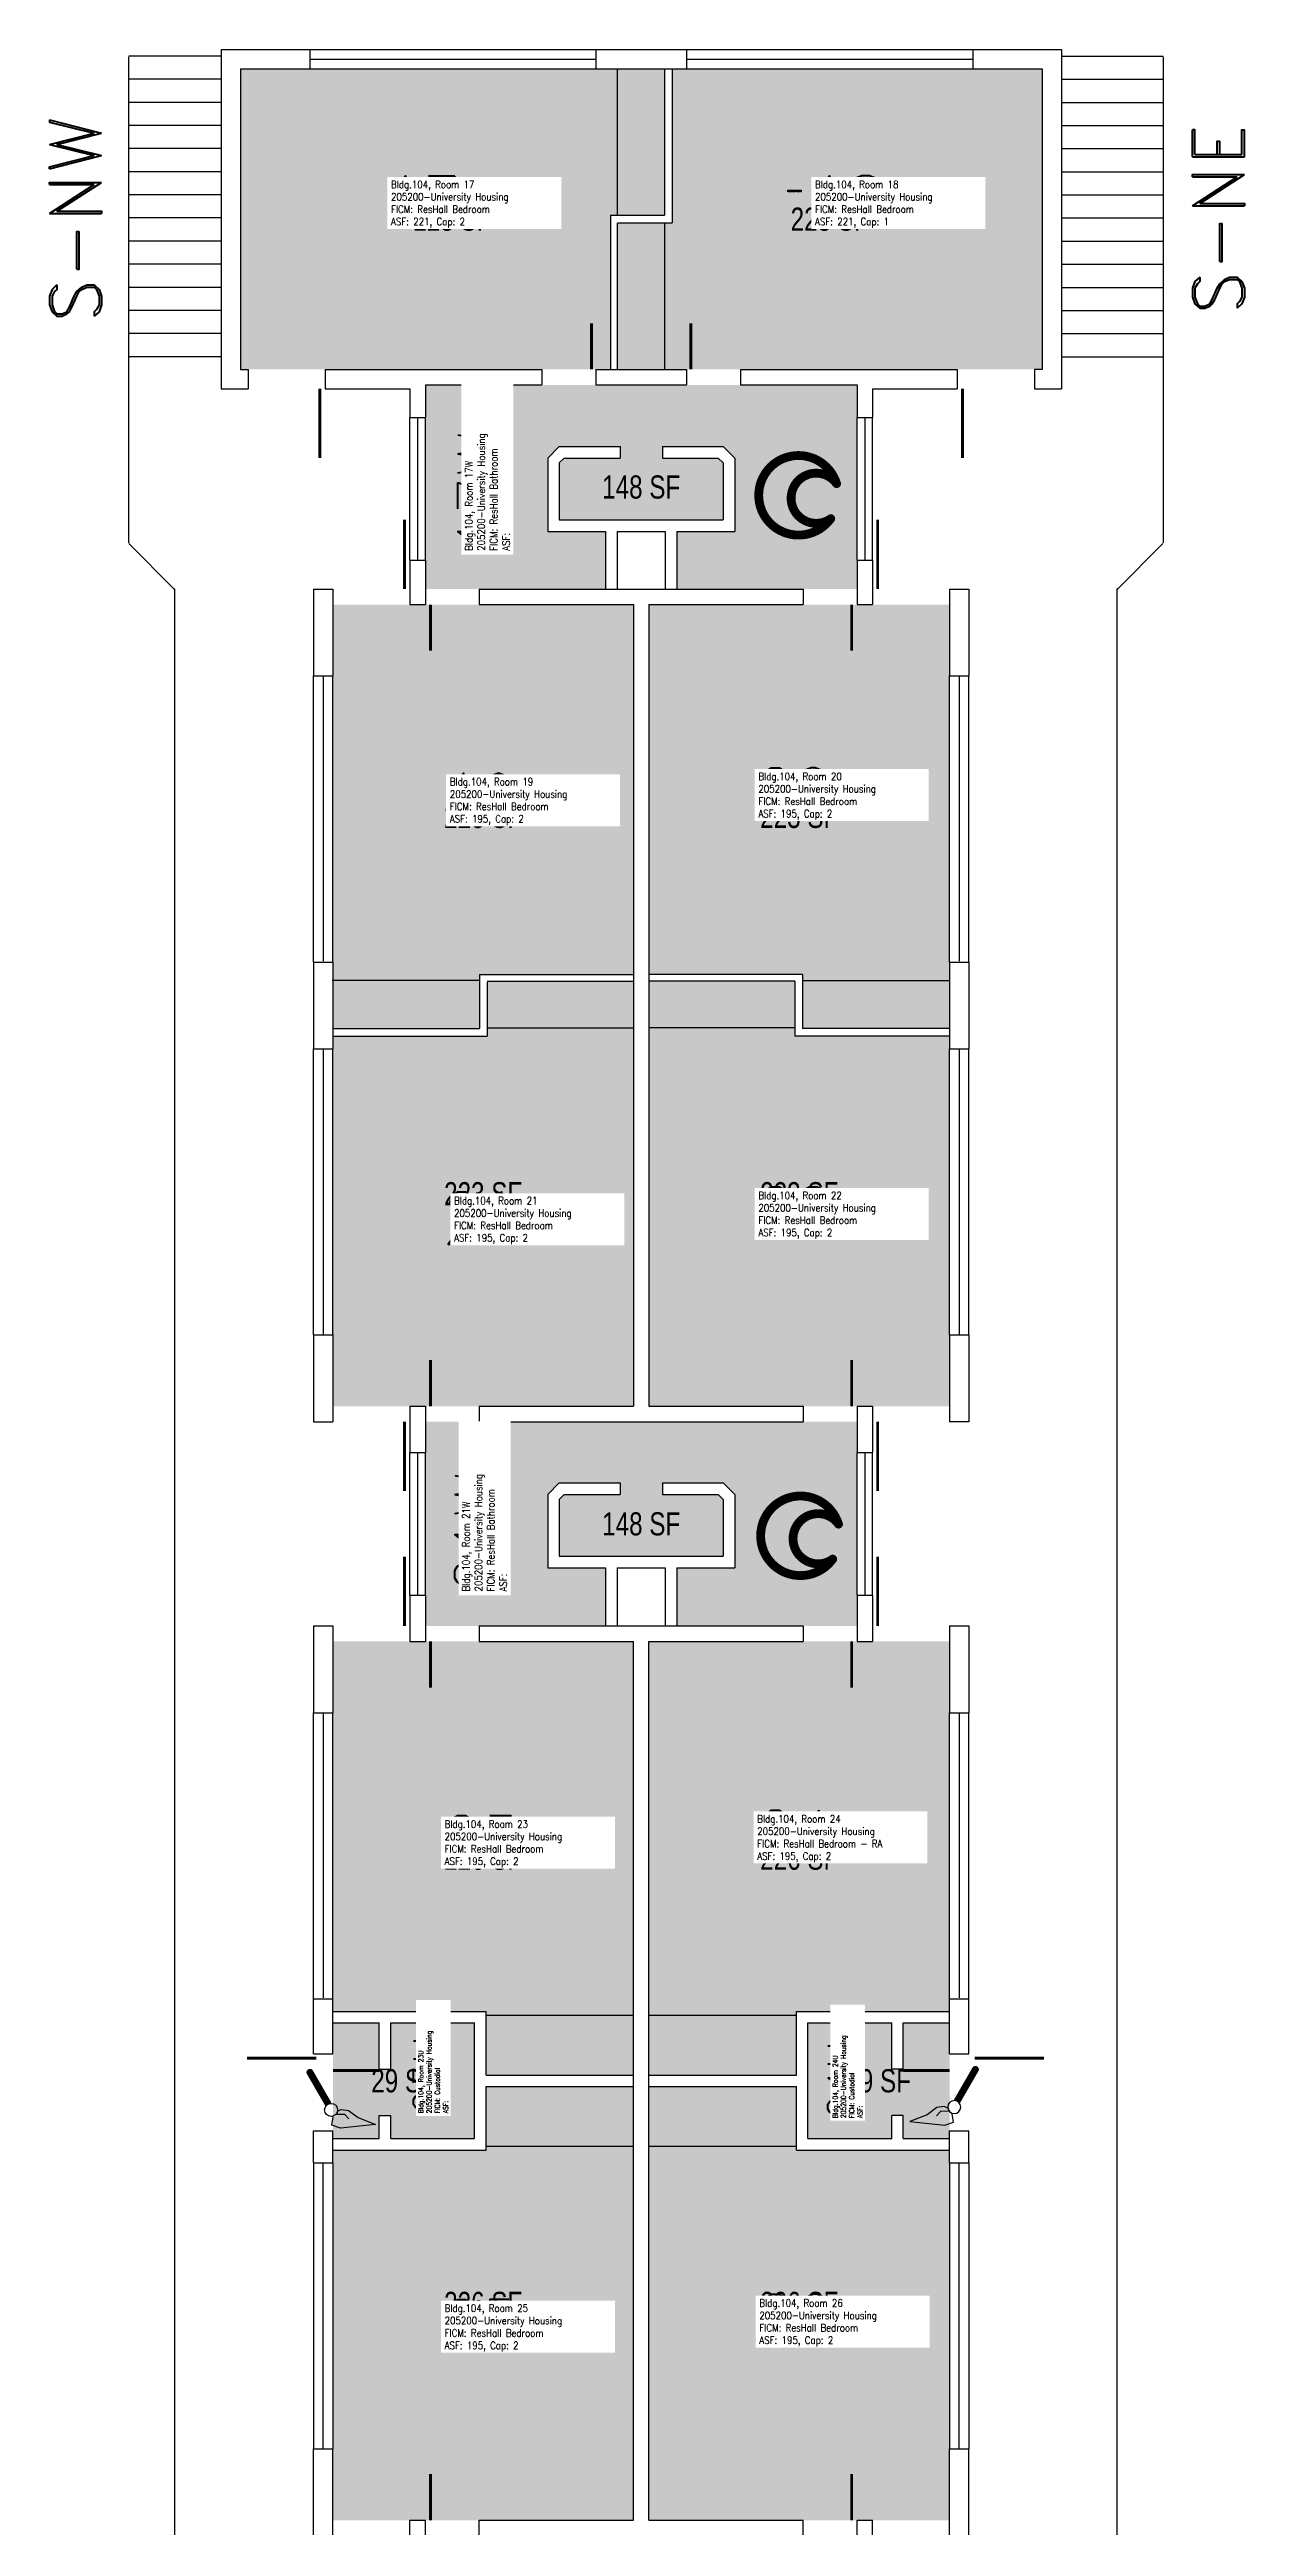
# Model space of a CAD drawing. Header units: inches. Extents: x -101 to 536, y 0 to 2108.
# Drawn here: x -89 to 531, y 823 to 2108 of the extents above; entities that cross this region are included whole.
import ezdxf
from ezdxf.enums import TextEntityAlignment as Align

# ---------------------------------------------------------------- set-up
doc = ezdxf.new("R2010")
doc.units = ezdxf.units.IN
doc.header["$LTSCALE"] = 100
doc.header["$MEASUREMENT"] = 0
doc.layers.get('0').update_dxf_attribs({"linetype": 'CONTINUOUS'})
for name, color, linetype in [('A-DOOR', 2, 'CONTINUOUS'), ('A-GLAZ', 1, 'CONTINUOUS'), ('A-GLAZ-SILL', 2, 'CONTINUOUS'), ('A-IDEN-ICON', 4, 'CONTINUOUS'), ('A-IDEN-RNUM', 7, 'CONTINUOUS'), ('A-IDEN-SNUM', 4, 'CONTINUOUS'), ('A-IDEN-TEXT', 4, 'CONTINUOUS'), ('A-IDEN-VNUM', 4, 'CONTINUOUS'), ('A-SITE', 3, 'CONTINUOUS'), ('A-WALL', 5, 'CONTINUOUS'), ('AREA-TEXT', 3, 'CONTINUOUS'), ('Rooms-Category-Color', 7, 'CONTINUOUS'), ('Rooms-College-Color', 7, 'CONTINUOUS'), ('Rooms-Department-Color', 7, 'CONTINUOUS'), ('Rooms-Division-Color', 7, 'CONTINUOUS'), ('Rooms-Information', 7, 'CONTINUOUS')]:
    doc.layers.add(name, color=color, linetype=linetype)
doc.styles.add('AREA', font='arial.ttf', dxfattribs={"width": 0.75, "height": 24})
doc.styles.add('ROOMSNUMBER', font='TXT.SHX', dxfattribs={"height": 1})
doc.styles.add('ROOMVNUMBER', font='simplex.shx', dxfattribs={"width": 0.85})
doc.styles.add('TEXT', font='ROMAND')

# ---------------------------------------------------------------- blocks, each defined once
blk = doc.blocks.new('CPBATH')
at = {"const_width": 0.0127}
for points in [[(0.0571, 0.0168, 0.861492), (-0.0551, 0, 1)], [(0.0571, 0.0168, 0.729002), (-0.0084, -0.0042, 1)], [(-0.0551, 0, 0.726902), (0.0487, -0.0337, 1)], [(-0.0084, -0.0042, 0.609468), (0.0487, -0.0337, 1)]]:
    blk.add_lwpolyline(points, format="xyb", dxfattribs=at)
at = {"const_width": 0.00637}
for points in [[(0.0544, 0.0152, 1), (0.0599, 0.0184, 1)], [(0.0459, -0.0353, 1), (0.0515, -0.0321, 1)]]:
    blk.add_lwpolyline(points, format="xyb", close=True, dxfattribs=at)
blk = doc.blocks.new('CPCUST')
for p, q in [((0.0171, -0.0639), (0.02, -0.0466)), ((0.0262, -0.0408), (0.0446, -0.0406)), ((0.0297, -0.0341), (0.0376, -0.0302)), ((0.0376, -0.0302), (0.0533, -0.0324)), ((0.0446, -0.0406), (0.0543, -0.0505)), ((0.0533, -0.0324), (0.0745, -0.0479)), ((0.0745, -0.0479), (0.1117, -0.0625)), ((0.0358, -0.0705), (0.0171, -0.0639)), ((0.1117, -0.0625), (0.0358, -0.0705))]:
    blk.add_line(p, q)
at = {"const_width": 0.015}
blk.add_lwpolyline([(-0.03, 0.05), (0.01, -0.0193)], dxfattribs=at)
at = {"const_width": 0.0075}
blk.add_lwpolyline([(-0.0332, 0.0481, 1), (-0.0268, 0.0519, 1)], format="xyb", close=True, dxfattribs=at)
blk.add_circle((0.0158, -0.0313), 0.0141)

msp = doc.modelspace()

# ---------------------------------------------------------------- hatches: boundary and pattern name
at = {"layer": 'Rooms-Category-Color', "true_color": 0x728ef3}
for points in [[(14, 1942), (10, 1942), (10, 2098), (46, 2098), (194.5, 2098), (230, 2098), (230, 2022), (202, 2022), (202, 1942), (166.5, 1942), (54, 1942)], [(422, 1942), (382, 1942), (269.5, 1942), (241.5, 1942), (205.5, 1942), (206, 2018), (234, 2018), (234, 2098), (390, 2098), (426, 2098), (426, 1942)], [(236.5, 1858), (236.5, 1828), (302, 1828), (330, 1828), (330, 1843), (330, 1917), (330, 1934), (269.5, 1934), (241.5, 1934), (194.5, 1934), (166.5, 1934), (106, 1934), (106, 1917), (106, 1843), (106, 1828), (134, 1828), (199.5, 1828), (199.5, 1858), (169.5, 1858), (169.5, 1896), (175.5, 1902), (207, 1902), (207, 1896), (178, 1896), (175.5, 1893.5), (175.5, 1864), (260.5, 1864), (260.5, 1893.5), (258, 1896), (229, 1896), (229, 1902), (260.5, 1902), (266.5, 1896), (266.5, 1858)], [(134.1, 1628.1), (134.1, 1600.1), (58, 1600.1), (58, 1634.5), (58, 1783), (58, 1820), (134, 1820), (214, 1820), (214, 1628.1)], [(378, 1600.1), (301.7, 1600.1), (301.7, 1628.1), (222, 1628.1), (222, 1820), (302, 1820), (378, 1820), (378, 1783), (378, 1634.5)], [(106, 1404), (134, 1404), (58, 1404), (58, 1441), (58, 1596.1), (138.1, 1596.1), (138.1, 1624.1), (214, 1624.6), (214, 1404), (134, 1404)], [(297.7, 1596.1), (297.7, 1624.6), (222, 1624.6), (222, 1404), (302, 1404), (378, 1404), (378, 1441), (378, 1596.1)], [(199.5, 1290), (199.5, 1320.2), (169.5, 1320.2), (169.5, 1358.2), (175.5, 1364.2), (207, 1364.2), (207, 1358.2), (178, 1358.2), (175.5, 1355.7), (175.5, 1326.2), (260.5, 1326.2), (260.5, 1355.7), (258, 1358.2), (229, 1358.2), (229, 1364.2), (260.5, 1364.2), (266.5, 1358.2), (266.5, 1320.2), (236.5, 1320.2), (236.5, 1290), (302, 1290), (330, 1290), (330, 1306), (330, 1380), (330, 1396), (302, 1396), (134, 1396), (106, 1396), (106, 1380), (106, 1306), (106, 1290), (134, 1290)], [(58, 1245), (58, 1090), (137.5, 1090), (137.5, 1057), (214, 1057), (214, 1282), (58, 1282)], [(378, 1090), (378, 1245), (378, 1282), (222, 1282), (222, 1057), (298.5, 1057), (298.5, 1090)], [(137.5, 1018), (137.5, 1051), (214, 1051), (214, 826), (134, 826), (58, 826), (58, 863), (58, 1018)], [(298.5, 1018), (298.5, 1051), (222, 1051), (222, 826), (302, 826), (378, 826), (378, 863), (378, 1018)]]:
    msp.add_hatch(color=171, dxfattribs=at).paths.add_polyline_path(points)
at = {"layer": 'Rooms-Category-Color', "true_color": 0xadadad}
for points in [[(82, 1060), (88, 1060), (88, 1084), (131.5, 1084), (131.5, 1024), (88, 1024), (88, 1036), (82, 1036), (82, 1024), (58, 1024), (58, 1068), (58, 1084), (82, 1084)], [(354, 1024), (354, 1036), (348, 1036), (348, 1024), (304.5, 1024), (304.5, 1084), (348, 1084), (348, 1060), (354, 1060), (354, 1084), (378, 1084), (378, 1068), (378, 1024)]]:
    msp.add_hatch(color=253, dxfattribs=at).paths.add_polyline_path(points)
at = {"layer": 'Rooms-College-Color', "true_color": 0xadadad}
for points in [[(14, 1942), (10, 1942), (10, 2098), (46, 2098), (194.5, 2098), (230, 2098), (230, 2022), (202, 2022), (202, 1942), (166.5, 1942), (54, 1942)], [(422, 1942), (382, 1942), (269.5, 1942), (241.5, 1942), (205.5, 1942), (206, 2018), (234, 2018), (234, 2098), (390, 2098), (426, 2098), (426, 1942)], [(236.5, 1858), (236.5, 1828), (302, 1828), (330, 1828), (330, 1843), (330, 1917), (330, 1934), (269.5, 1934), (241.5, 1934), (194.5, 1934), (166.5, 1934), (106, 1934), (106, 1917), (106, 1843), (106, 1828), (134, 1828), (199.5, 1828), (199.5, 1858), (169.5, 1858), (169.5, 1896), (175.5, 1902), (207, 1902), (207, 1896), (178, 1896), (175.5, 1893.5), (175.5, 1864), (260.5, 1864), (260.5, 1893.5), (258, 1896), (229, 1896), (229, 1902), (260.5, 1902), (266.5, 1896), (266.5, 1858)], [(134.1, 1628.1), (134.1, 1600.1), (58, 1600.1), (58, 1634.5), (58, 1783), (58, 1820), (134, 1820), (214, 1820), (214, 1628.1)], [(378, 1600.1), (301.7, 1600.1), (301.7, 1628.1), (222, 1628.1), (222, 1820), (302, 1820), (378, 1820), (378, 1783), (378, 1634.5)], [(106, 1404), (134, 1404), (58, 1404), (58, 1441), (58, 1596.1), (138.1, 1596.1), (138.1, 1624.1), (214, 1624.6), (214, 1404), (134, 1404)], [(297.7, 1596.1), (297.7, 1624.6), (222, 1624.6), (222, 1404), (302, 1404), (378, 1404), (378, 1441), (378, 1596.1)], [(199.5, 1290), (199.5, 1320.2), (169.5, 1320.2), (169.5, 1358.2), (175.5, 1364.2), (207, 1364.2), (207, 1358.2), (178, 1358.2), (175.5, 1355.7), (175.5, 1326.2), (260.5, 1326.2), (260.5, 1355.7), (258, 1358.2), (229, 1358.2), (229, 1364.2), (260.5, 1364.2), (266.5, 1358.2), (266.5, 1320.2), (236.5, 1320.2), (236.5, 1290), (302, 1290), (330, 1290), (330, 1306), (330, 1380), (330, 1396), (302, 1396), (134, 1396), (106, 1396), (106, 1380), (106, 1306), (106, 1290), (134, 1290)], [(58, 1245), (58, 1090), (137.5, 1090), (137.5, 1057), (214, 1057), (214, 1282), (58, 1282)], [(378, 1090), (378, 1245), (378, 1282), (222, 1282), (222, 1057), (298.5, 1057), (298.5, 1090)], [(82, 1060), (88, 1060), (88, 1084), (131.5, 1084), (131.5, 1024), (88, 1024), (88, 1036), (82, 1036), (82, 1024), (58, 1024), (58, 1068), (58, 1084), (82, 1084)], [(354, 1024), (354, 1036), (348, 1036), (348, 1024), (304.5, 1024), (304.5, 1084), (348, 1084), (348, 1060), (354, 1060), (354, 1084), (378, 1084), (378, 1068), (378, 1024)], [(137.5, 1018), (137.5, 1051), (214, 1051), (214, 826), (134, 826), (58, 826), (58, 863), (58, 1018)], [(298.5, 1018), (298.5, 1051), (222, 1051), (222, 826), (302, 826), (378, 826), (378, 863), (378, 1018)]]:
    msp.add_hatch(color=253, dxfattribs=at).paths.add_polyline_path(points)
at = {"layer": 'Rooms-Department-Color', "true_color": 0x604aed}
for points in [[(14, 1942), (10, 1942), (10, 2098), (46, 2098), (194.5, 2098), (230, 2098), (230, 2022), (202, 2022), (202, 1942), (166.5, 1942), (54, 1942)], [(422, 1942), (382, 1942), (269.5, 1942), (241.5, 1942), (205.5, 1942), (206, 2018), (234, 2018), (234, 2098), (390, 2098), (426, 2098), (426, 1942)], [(236.5, 1858), (236.5, 1828), (302, 1828), (330, 1828), (330, 1843), (330, 1917), (330, 1934), (269.5, 1934), (241.5, 1934), (194.5, 1934), (166.5, 1934), (106, 1934), (106, 1917), (106, 1843), (106, 1828), (134, 1828), (199.5, 1828), (199.5, 1858), (169.5, 1858), (169.5, 1896), (175.5, 1902), (207, 1902), (207, 1896), (178, 1896), (175.5, 1893.5), (175.5, 1864), (260.5, 1864), (260.5, 1893.5), (258, 1896), (229, 1896), (229, 1902), (260.5, 1902), (266.5, 1896), (266.5, 1858)], [(134.1, 1628.1), (134.1, 1600.1), (58, 1600.1), (58, 1634.5), (58, 1783), (58, 1820), (134, 1820), (214, 1820), (214, 1628.1)], [(378, 1600.1), (301.7, 1600.1), (301.7, 1628.1), (222, 1628.1), (222, 1820), (302, 1820), (378, 1820), (378, 1783), (378, 1634.5)], [(106, 1404), (134, 1404), (58, 1404), (58, 1441), (58, 1596.1), (138.1, 1596.1), (138.1, 1624.1), (214, 1624.6), (214, 1404), (134, 1404)], [(297.7, 1596.1), (297.7, 1624.6), (222, 1624.6), (222, 1404), (302, 1404), (378, 1404), (378, 1441), (378, 1596.1)], [(199.5, 1290), (199.5, 1320.2), (169.5, 1320.2), (169.5, 1358.2), (175.5, 1364.2), (207, 1364.2), (207, 1358.2), (178, 1358.2), (175.5, 1355.7), (175.5, 1326.2), (260.5, 1326.2), (260.5, 1355.7), (258, 1358.2), (229, 1358.2), (229, 1364.2), (260.5, 1364.2), (266.5, 1358.2), (266.5, 1320.2), (236.5, 1320.2), (236.5, 1290), (302, 1290), (330, 1290), (330, 1306), (330, 1380), (330, 1396), (302, 1396), (134, 1396), (106, 1396), (106, 1380), (106, 1306), (106, 1290), (134, 1290)], [(58, 1245), (58, 1090), (137.5, 1090), (137.5, 1057), (214, 1057), (214, 1282), (58, 1282)], [(378, 1090), (378, 1245), (378, 1282), (222, 1282), (222, 1057), (298.5, 1057), (298.5, 1090)], [(137.5, 1018), (137.5, 1051), (214, 1051), (214, 826), (134, 826), (58, 826), (58, 863), (58, 1018)], [(298.5, 1018), (298.5, 1051), (222, 1051), (222, 826), (302, 826), (378, 826), (378, 863), (378, 1018)]]:
    msp.add_hatch(color=173, dxfattribs=at).paths.add_polyline_path(points)
at = {"layer": 'Rooms-Department-Color', "true_color": 0xacacac}
for points in [[(82, 1060), (88, 1060), (88, 1084), (131.5, 1084), (131.5, 1024), (88, 1024), (88, 1036), (82, 1036), (82, 1024), (58, 1024), (58, 1068), (58, 1084), (82, 1084)], [(354, 1024), (354, 1036), (348, 1036), (348, 1024), (304.5, 1024), (304.5, 1084), (348, 1084), (348, 1060), (354, 1060), (354, 1084), (378, 1084), (378, 1068), (378, 1024)]]:
    msp.add_hatch(color=253, dxfattribs=at).paths.add_polyline_path(points)
at = {"layer": 'Rooms-Division-Color', "true_color": 0x604aed}
for points in [[(14, 1942), (10, 1942), (10, 2098), (46, 2098), (194.5, 2098), (230, 2098), (230, 2022), (202, 2022), (202, 1942), (166.5, 1942), (54, 1942)], [(422, 1942), (382, 1942), (269.5, 1942), (241.5, 1942), (205.5, 1942), (206, 2018), (234, 2018), (234, 2098), (390, 2098), (426, 2098), (426, 1942)], [(236.5, 1858), (236.5, 1828), (302, 1828), (330, 1828), (330, 1843), (330, 1917), (330, 1934), (269.5, 1934), (241.5, 1934), (194.5, 1934), (166.5, 1934), (106, 1934), (106, 1917), (106, 1843), (106, 1828), (134, 1828), (199.5, 1828), (199.5, 1858), (169.5, 1858), (169.5, 1896), (175.5, 1902), (207, 1902), (207, 1896), (178, 1896), (175.5, 1893.5), (175.5, 1864), (260.5, 1864), (260.5, 1893.5), (258, 1896), (229, 1896), (229, 1902), (260.5, 1902), (266.5, 1896), (266.5, 1858)], [(134.1, 1628.1), (134.1, 1600.1), (58, 1600.1), (58, 1634.5), (58, 1783), (58, 1820), (134, 1820), (214, 1820), (214, 1628.1)], [(378, 1600.1), (301.7, 1600.1), (301.7, 1628.1), (222, 1628.1), (222, 1820), (302, 1820), (378, 1820), (378, 1783), (378, 1634.5)], [(106, 1404), (134, 1404), (58, 1404), (58, 1441), (58, 1596.1), (138.1, 1596.1), (138.1, 1624.1), (214, 1624.6), (214, 1404), (134, 1404)], [(297.7, 1596.1), (297.7, 1624.6), (222, 1624.6), (222, 1404), (302, 1404), (378, 1404), (378, 1441), (378, 1596.1)], [(199.5, 1290), (199.5, 1320.2), (169.5, 1320.2), (169.5, 1358.2), (175.5, 1364.2), (207, 1364.2), (207, 1358.2), (178, 1358.2), (175.5, 1355.7), (175.5, 1326.2), (260.5, 1326.2), (260.5, 1355.7), (258, 1358.2), (229, 1358.2), (229, 1364.2), (260.5, 1364.2), (266.5, 1358.2), (266.5, 1320.2), (236.5, 1320.2), (236.5, 1290), (302, 1290), (330, 1290), (330, 1306), (330, 1380), (330, 1396), (302, 1396), (134, 1396), (106, 1396), (106, 1380), (106, 1306), (106, 1290), (134, 1290)], [(58, 1245), (58, 1090), (137.5, 1090), (137.5, 1057), (214, 1057), (214, 1282), (58, 1282)], [(378, 1090), (378, 1245), (378, 1282), (222, 1282), (222, 1057), (298.5, 1057), (298.5, 1090)], [(137.5, 1018), (137.5, 1051), (214, 1051), (214, 826), (134, 826), (58, 826), (58, 863), (58, 1018)], [(298.5, 1018), (298.5, 1051), (222, 1051), (222, 826), (302, 826), (378, 826), (378, 863), (378, 1018)]]:
    msp.add_hatch(color=173, dxfattribs=at).paths.add_polyline_path(points)
at = {"layer": 'Rooms-Division-Color', "true_color": 0xadadad}
for points in [[(82, 1060), (88, 1060), (88, 1084), (131.5, 1084), (131.5, 1024), (88, 1024), (88, 1036), (82, 1036), (82, 1024), (58, 1024), (58, 1068), (58, 1084), (82, 1084)], [(354, 1024), (354, 1036), (348, 1036), (348, 1024), (304.5, 1024), (304.5, 1084), (348, 1084), (348, 1060), (354, 1060), (354, 1084), (378, 1084), (378, 1068), (378, 1024)]]:
    msp.add_hatch(color=253, dxfattribs=at).paths.add_polyline_path(points)

# ---------------------------------------------------------------- linework, layer by layer
at = {"layer": 'A-DOOR'}
for p, q in [((205.5, 2098, -10), (205.5, 2022, -10)), ((230, 2018, -10), (230, 1942, -10)), ((134.2, 1624.9, -10), (57.7, 1624.9, -10)), ((301.6, 1624.9, -10), (378.1, 1624.9, -10)), ((138.2, 1600.4, -10), (214.1, 1600.4, -10)), ((297.6, 1600.4, -10), (221.7, 1600.4, -10)), ((137.5, 1088, -10), (214, 1088, -10)), ((222, 1088, -10), (298.5, 1088, -10)), ((137.5, 1020, -10), (214, 1020, -10)), ((222, 1020, -10), (298.5, 1020, -10))]:
    msp.add_line(p, q, dxfattribs=at)
at = {"layer": 'A-DOOR', "elevation": -10}
for points in [[(192.2, 1942, 1.5, 1.5, 0), (192.2, 1966, 0, 0, 0), (193, 1966, 0, 0, 0.414214), (169, 1942, 0, 0, 0.414214)], [(243.7, 1942, 1.5, 1.5, 0), (243.7, 1966, 0, 0, 0), (243, 1966, 0, 0, -0.414214), (267, 1942, 0, 0, -0.414214)], [(51.2, 1932, 1.5, 1.5, 0), (51.2, 1896, 0, 0, 0), (50.5, 1896, 0, 0, -0.414214), (16, 1933.5, 0, 0, -0.414214)], [(384.7, 1932, 1.5, 1.5, 0), (384.7, 1896, 0, 0, 0), (385.5, 1896, 0, 0, 0.414214), (420, 1933.5, 0, 0, 0.414214)], [(95.2, 1828, 1.5, 1.5, 0), (95.2, 1864, 0, 0, 0), (94.5, 1864, 0, 0, 0.414214), (60, 1826.5, 0, 0, 0.414214)], [(340.7, 1828, 1.5, 1.5, 0), (340.7, 1864, 0, 0, 0), (341.5, 1864, 0, 0, -0.414214), (376, 1826.5, 0, 0, -0.414214)], [(108.7, 1820, 1.5, 1.5, 0), (108.7, 1796, 0, 0, 0), (108, 1796, 0, 0, 0.414214), (132, 1820, 0, 0, 0.414214)], [(327.2, 1820, 1.5, 1.5, 0), (327.2, 1796, 0, 0, 0), (328, 1796, 0, 0, -0.414214), (304, 1820, 0, 0, -0.414214)], [(108.7, 1404, 1.5, 1.5, 0), (108.7, 1428, 0, 0, 0), (108, 1428, 0, 0, -0.414214), (132, 1404, 0, 0, -0.414214)], [(327.2, 1404, 1.5, 1.5, 0), (327.2, 1428, 0, 0, 0), (328, 1428, 0, 0, 0.414214), (304, 1404, 0, 0, 0.414214)], [(95.2, 1396, 1.5, 1.5, 0), (95.2, 1360, 0, 0, 0), (94.5, 1360, 0, 0, -0.414214), (60, 1397.5, 0, 0, -0.414214)], [(340.7, 1396, 1.5, 1.5, 0), (340.7, 1360, 0, 0, 0), (341.5, 1360, 0, 0, 0.414214), (376, 1397.5, 0, 0, 0.414214)], [(95.2, 1290, 1.5, 1.5, 0), (95.2, 1326, 0, 0, 0), (94.5, 1326, 0, 0, 0.414214), (60, 1288.5, 0, 0, 0.414214)], [(340.7, 1290, 1.5, 1.5, 0), (340.7, 1326, 0, 0, 0), (341.5, 1326, 0, 0, -0.414214), (376, 1288.5, 0, 0, -0.414214)], [(108.7, 1282, 1.5, 1.5, 0), (108.7, 1258, 0, 0, 0), (108, 1258, 0, 0, 0.414214), (132, 1282, 0, 0, 0.414214)], [(327.2, 1282, 1.5, 1.5, 0), (327.2, 1258, 0, 0, 0), (328, 1258, 0, 0, -0.414214), (304, 1282, 0, 0, -0.414214)], [(49.5, 1065.7, 1.5, 1.5, 0), (13.5, 1065.7, 0, 0, 0), (13.5, 1065, 0, 0, 0.414214), (51, 1030.5, 0, 0, 0.414214)], [(82, 1059.3, 1.5, 1.5, 0), (58, 1059.3, 0, 0, 0), (58, 1060, 0, 0, 0.414214), (82, 1036, 0, 0, 0.414214)], [(354, 1059.3, 1.5, 1.5, 0), (378, 1059.3, 0, 0, 0), (378, 1060, 0, 0, -0.414214), (354, 1036, 0, 0, -0.414214)], [(391, 1065.7, 1.5, 1.5, 0), (427, 1065.7, 0, 0, 0), (427, 1065, 0, 0, -0.414214), (389.5, 1030.5, 0, 0, -0.414214)], [(108.7, 826, 1.5, 1.5, 0), (108.7, 850, 0, 0, 0), (108, 850, 0, 0, -0.414214), (132, 826, 0, 0, -0.414214)], [(327.2, 826, 1.5, 1.5, 0), (327.2, 850, 0, 0, 0), (328, 850, 0, 0, 0.414214), (304, 826, 0, 0, 0.414214)]]:
    msp.add_lwpolyline(points, format="xyseb", dxfattribs=at)
at = {"layer": 'A-GLAZ'}
for p, q in [((46, 2103, -10), (194.5, 2103, -10)), ((241.5, 2103, -10), (390, 2103, -10)), ((102, 1917, -10), (102, 1843, -10)), ((334, 1917, -10), (334, 1843, -10)), ((53, 1783, -10), (53, 1635, -10)), ((383, 1783, -10), (383, 1635, -10)), ((53, 1589, -10), (53, 1441, -10)), ((383, 1589, -10), (383, 1441, -10)), ((102, 1380, -10), (102, 1306, -10)), ((334, 1380, -10), (334, 1306, -10)), ((53, 1245, -10), (53, 1097, -10)), ((383, 1245, -10), (383, 1097, -10)), ((53, 863, -10), (53, 1011, -10)), ((383, 863, -10), (383, 1011, -10))]:
    msp.add_line(p, q, dxfattribs=at)
at = {"layer": 'A-GLAZ-SILL'}
for p, q in [((46, 2108, -10), (194.5, 2108, -10)), ((241.5, 2108, -10), (390, 2108, -10)), ((46, 2098, -10), (194.5, 2098, -10)), ((241.5, 2098, -10), (390, 2098, -10)), ((98, 1843, -10), (98, 1917, -10)), ((106, 1843, -10), (106, 1917, -10)), ((330, 1843, -10), (330, 1917, -10)), ((338, 1843, -10), (338, 1917, -10)), ((48, 1634.5, -10), (48, 1783, -10)), ((58, 1634.5, -10), (58, 1783, -10)), ((378, 1634.5, -10), (378, 1783, -10)), ((388, 1634.5, -10), (388, 1783, -10)), ((48, 1441, -10), (48, 1589.5, -10)), ((58, 1441, -10), (58, 1589.5, -10)), ((378, 1441, -10), (378, 1589.5, -10)), ((388, 1441, -10), (388, 1589.5, -10)), ((98, 1306, -10), (98, 1380, -10)), ((106, 1306, -10), (106, 1380, -10)), ((330, 1306, -10), (330, 1380, -10)), ((338, 1306, -10), (338, 1380, -10)), ((48, 1096.5, -10), (48, 1245, -10)), ((58, 1096.5, -10), (58, 1245, -10)), ((378, 1096.5, -10), (378, 1245, -10)), ((388, 1096.5, -10), (388, 1245, -10)), ((48, 1011.5, -10), (48, 863, -10)), ((58, 1011.5, -10), (58, 863, -10)), ((378, 1011.5, -10), (378, 863, -10)), ((388, 1011.5, -10), (388, 863, -10))]:
    msp.add_line(p, q, dxfattribs=at)
at = {"layer": 'A-SITE'}
for p, q in [((-48, 2104.3, -10), (-48, 1852.1, -10)), ((0, 2104.6, -10), (-47.9, 2104.6, -10)), ((436, 2104.6, -10), (488.8, 2104.6, -10)), ((488.9, 2104.3, -10), (488.9, 1852.1, -10)), ((0, 2092.6, -10), (-47.9, 2092.6, -10)), ((436, 2092.6, -10), (488.8, 2092.6, -10)), ((0, 2080.6, -10), (-47.9, 2080.6, -10)), ((436, 2080.6, -10), (488.8, 2080.6, -10)), ((0, 2068.6, -10), (-47.9, 2068.6, -10)), ((0, 2056.6, -10), (-47.9, 2056.6, -10)), ((436, 2068.6, -10), (488.8, 2068.6, -10)), ((436, 2056.6, -10), (488.8, 2056.6, -10)), ((0, 2044.6, -10), (-47.9, 2044.6, -10)), ((436, 2044.6, -10), (488.8, 2044.6, -10)), ((0, 2032.6, -10), (-47.9, 2032.6, -10)), ((436, 2032.6, -10), (488.8, 2032.6, -10)), ((0, 2020.6, -10), (-47.9, 2020.6, -10)), ((436, 2020.6, -10), (488.8, 2020.6, -10)), ((0, 2008.6, -10), (-47.9, 2008.6, -10)), ((436, 2008.6, -10), (488.8, 2008.6, -10)), ((0, 1996.6, -10), (-47.9, 1996.6, -10)), ((436, 1996.6, -10), (488.8, 1996.6, -10)), ((0, 1984.6, -10), (-47.9, 1984.6, -10)), ((436, 1984.6, -10), (488.8, 1984.6, -10)), ((0, 1972.6, -10), (-47.9, 1972.6, -10)), ((436, 1972.6, -10), (488.8, 1972.6, -10)), ((0, 1960.6, -10), (-47.9, 1960.6, -10)), ((436, 1960.6, -10), (488.8, 1960.6, -10)), ((0, 1948.6, -10), (-47.9, 1948.6, -10)), ((436, 1948.6, -10), (488.8, 1948.6, -10)), ((-47.8, 1851.7, -10), (-24.1, 1827.9, -10)), ((488.7, 1851.7, -10), (465, 1827.9, -10)), ((-24.4, 1828.1, -10), (-24, 1828.1, -10)), ((-24, 279.5, -10), (-24, 1828.1, -10)), ((-24, 279.5, -10), (-24, 1828.1, -10)), ((464.9, 279.5, -10), (464.9, 1828.1, -10)), ((465.2, 1828.1, -10), (464.9, 1828.1, -10)), ((464.9, 279.5, -10), (464.9, 1828.1, -10))]:
    msp.add_line(p, q, dxfattribs=at)
at = {"layer": 'A-WALL'}
for p, q in [((0, 2108, -10), (46, 2108, -10)), ((0, 2108, -10), (0, 1932, -10)), ((46, 2108, -10), (46, 2098, -10)), ((194.5, 2108, -10), (194.5, 2098, -10)), ((194.5, 2108, -10), (241.5, 2108, -10)), ((241.5, 2108, -10), (241.5, 2098, -10)), ((390, 2108, -10), (390, 2098, -10)), ((390, 2108, -10), (436, 2108, -10)), ((436, 2108, -10), (436, 1932, -10)), ((10, 2098, -10), (10, 1942, -10)), ((10, 2098, -10), (46, 2098, -10)), ((194.5, 2098, -10), (241.5, 2098, -10)), ((230, 2098, -10), (230, 2022, -10)), ((234, 2098, -10), (234, 2018, -10)), ((390, 2098, -10), (426, 2098, -10)), ((426, 2098, -10), (426, 1942, -10)), ((202, 2022, -10), (202, 1942, -10)), ((202, 2022, -10), (230, 2022, -10)), ((205.5, 2018, -10), (205.5, 1942, -10)), ((206, 2018, -10), (234, 2018, -10)), ((10, 1942, -10), (14, 1942, -10)), ((14, 1942, -10), (14, 1932, -10)), ((54, 1942, -10), (166.5, 1942, -10)), ((54, 1942, -10), (54, 1932, -10)), ((166.5, 1942, -10), (166.5, 1934, -10)), ((194.5, 1942, -10), (194.5, 1934, -10)), ((194.5, 1942, -10), (241.5, 1942, -10)), ((241.5, 1942, -10), (241.5, 1934, -10)), ((269.5, 1942, -10), (269.5, 1934, -10)), ((269.5, 1942, -10), (382, 1942, -10)), ((382, 1942, -10), (382, 1932, -10)), ((422, 1942, -10), (422, 1932, -10)), ((426, 1942, -10), (422, 1942, -10)), ((0, 1932, -10), (14, 1932, -10)), ((54, 1932, -10), (98, 1932, -10)), ((98, 1932, -10), (98, 1917, -10)), ((106, 1934, -10), (106, 1917, -10)), ((106, 1934, -10), (166.5, 1934, -10)), ((194.5, 1934, -10), (241.5, 1934, -10)), ((269.5, 1934, -10), (330, 1934, -10)), ((330, 1934, -10), (330, 1917, -10)), ((338, 1932, -10), (338, 1917, -10)), ((338, 1932, -10), (382, 1932, -10)), ((422, 1932, -10), (436, 1932, -10)), ((98, 1917, -10), (106, 1917, -10)), ((330, 1917, -10), (338, 1917, -10)), ((175.5, 1902, -10), (169.5, 1896, -10)), ((169.5, 1896, -10), (169.5, 1858, -10)), ((175.5, 1902, -10), (207, 1902, -10)), ((175.5, 1893.5, -10), (178, 1896, -10)), ((175.5, 1893.5, -10), (175.5, 1864, -10)), ((178, 1896, -10), (207, 1896, -10)), ((207, 1902, -10), (207, 1896, -10)), ((229, 1902, -10), (229, 1896, -10)), ((229, 1902, -10), (260.5, 1902, -10)), ((229, 1896, -10), (258, 1896, -10)), ((258, 1896, -10), (260.5, 1893.5, -10)), ((266.5, 1896, -10), (260.5, 1902, -10)), ((260.5, 1893.5, -10), (260.5, 1864, -10)), ((266.5, 1896, -10), (266.5, 1858, -10)), ((175.5, 1864, -10), (260.5, 1864, -10)), ((169.5, 1858, -10), (199.5, 1858, -10)), ((199.5, 1858, -10), (199.5, 1828, -10)), ((205.5, 1858, -10), (205.5, 1828, -10)), ((205.5, 1858, -10), (230.5, 1858, -10)), ((230.5, 1858, -10), (230.5, 1828, -10)), ((236.5, 1858, -10), (236.5, 1828, -10)), ((236.5, 1858, -10), (266.5, 1858, -10)), ((98, 1843, -10), (106, 1843, -10)), ((98, 1843, -10), (98, 1820, -10)), ((106, 1843, -10), (106, 1820, -10)), ((330, 1843, -10), (330, 1820, -10)), ((330, 1843, -10), (338, 1843, -10)), ((338, 1843, -10), (338, 1820, -10)), ((48, 1828, -10), (58, 1828, -10)), ((48, 1828, -10), (58, 1828, -10)), ((48, 1828, -10), (48, 1783, -10)), ((58, 1828, -10), (58, 1783, -10)), ((134, 1828, -10), (302, 1828, -10)), ((134, 1828, -10), (134, 1820, -10)), ((302, 1828, -10), (302, 1820, -10)), ((378, 1828, -10), (378, 1783, -10)), ((378, 1828, -10), (388, 1828, -10)), ((388, 1828, -10), (388, 1783, -10)), ((98, 1820, -10), (106, 1820, -10)), ((134, 1820, -10), (214, 1820, -10)), ((214, 1820, -10), (214, 1404, -10)), ((222, 1820, -10), (222, 1404, -10)), ((222, 1820, -10), (302, 1820, -10)), ((330, 1820, -10), (338, 1820, -10)), ((48, 1783, -10), (58, 1783, -10)), ((378, 1783, -10), (388, 1783, -10)), ((48, 1634.5, -10), (58, 1634.5, -10)), ((48, 1634.5, -10), (48, 1589.5, -10)), ((58, 1634.5, -10), (58, 1589.5, -10)), ((378, 1634.5, -10), (388, 1634.5, -10)), ((378, 1634.5, -10), (378, 1589.5, -10)), ((388, 1634.5, -10), (388, 1589.5, -10)), ((134.1, 1628.1, -10), (134.1, 1600.1, -10)), ((134.1, 1628.1, -10), (213.7, 1628.1, -10)), ((138.1, 1624.6, -10), (213.7, 1624.6, -10)), ((138.1, 1624.1, -10), (138.1, 1596.1, -10)), ((301.7, 1628.1, -10), (222, 1628.1, -10)), ((297.7, 1624.6, -10), (222, 1624.6, -10)), ((297.7, 1624.6, -10), (297.7, 1596.1, -10)), ((301.7, 1628.1, -10), (301.7, 1600.1, -10)), ((58.1, 1600.1, -10), (134.1, 1600.1, -10)), ((58.1, 1596.1, -10), (138.1, 1596.1, -10)), ((377.7, 1596.1, -10), (297.7, 1596.1, -10)), ((377.7, 1600.1, -10), (301.7, 1600.1, -10)), ((48, 1589.5, -10), (58, 1589.5, -10)), ((378, 1589.5, -10), (388, 1589.5, -10)), ((48, 1441, -10), (58, 1441, -10)), ((48, 1441, -10), (48, 1396, -10)), ((58, 1441, -10), (58, 1396, -10)), ((378, 1441, -10), (388, 1441, -10)), ((378, 1441, -10), (378, 1396, -10)), ((388, 1441, -10), (388, 1396, -10)), ((98, 1404, -10), (106, 1404, -10)), ((98, 1404, -10), (98, 1380, -10)), ((106, 1404, -10), (106, 1380, -10)), ((134, 1404, -10), (134, 1396, -10)), ((134, 1404, -10), (214, 1404, -10)), ((222, 1404, -10), (302, 1404, -10)), ((302, 1404, -10), (302, 1396, -10)), ((330, 1404, -10), (330, 1380, -10)), ((330, 1404, -10), (338, 1404, -10)), ((338, 1404, -10), (338, 1380, -10)), ((48, 1396, -10), (58, 1396, -10)), ((134, 1396, -10), (302, 1396, -10)), ((388, 1396, -10), (378, 1396, -10)), ((98, 1380, -10), (106, 1380, -10)), ((330, 1380, -10), (338, 1380, -10)), ((169.5, 1358.2, -10), (175.5, 1364.2, -10)), ((175.5, 1364.2, -10), (207, 1364.2, -10)), ((207, 1364.2, -10), (207, 1358.2, -10)), ((229, 1364.2, -10), (229, 1358.2, -10)), ((229, 1364.2, -10), (260.5, 1364.2, -10)), ((266.5, 1358.2, -10), (260.5, 1364.2, -10)), ((169.5, 1358.2, -10), (169.5, 1320.2, -10)), ((178, 1358.2, -10), (175.5, 1355.7, -10)), ((175.5, 1355.7, -10), (175.5, 1326.2, -10)), ((178, 1358.2, -10), (207, 1358.2, -10)), ((229, 1358.2, -10), (258, 1358.2, -10)), ((258, 1358.2, -10), (260.5, 1355.7, -10)), ((260.5, 1355.7, -10), (260.5, 1326.2, -10)), ((266.5, 1358.2, -10), (266.5, 1320.2, -10)), ((175.5, 1326.2, -10), (260.5, 1326.2, -10)), ((169.5, 1320.2, -10), (199.5, 1320.2, -10)), ((199.5, 1320.2, -10), (199.5, 1290.2, -10)), ((205.5, 1320.2, -10), (230.5, 1320.2, -10)), ((205.5, 1320.2, -10), (205.5, 1290.2, -10)), ((230.5, 1320.2, -10), (230.5, 1290.2, -10)), ((236.5, 1320.2, -10), (266.5, 1320.2, -10)), ((236.5, 1320.2, -10), (236.5, 1290.2, -10)), ((98, 1306, -10), (106, 1306, -10)), ((98, 1306, -10), (98, 1282, -10)), ((106, 1306, -10), (106, 1282, -10)), ((330, 1306, -10), (330, 1282, -10)), ((330, 1306, -10), (338, 1306, -10)), ((338, 1306, -10), (338, 1282, -10)), ((48, 1290, -10), (58, 1290, -10)), ((48, 1290, -10), (48, 1245, -10)), ((58, 1290, -10), (58, 1245, -10)), ((134, 1290, -10), (302, 1290, -10)), ((134, 1290, -10), (134, 1282, -10)), ((302, 1290, -10), (302, 1282, -10)), ((378, 1290, -10), (378, 1245, -10)), ((378, 1290, -10), (388, 1290, -10)), ((388, 1290, -10), (388, 1245, -10)), ((98, 1282, -10), (106, 1282, -10)), ((134, 1282, -10), (214, 1282, -10)), ((214, 826, -10), (214, 1282, -10)), ((222, 1282, -10), (302, 1282, -10)), ((222, 826, -10), (222, 1282, -10)), ((330, 1282, -10), (338, 1282, -10)), ((48, 1245, -10), (58, 1245, -10)), ((378, 1245, -10), (388, 1245, -10)), ((48, 1068, -10), (48, 1096.5, -10)), ((48, 1096.5, -10), (58, 1096.5, -10)), ((58, 1068, -10), (58, 1096.5, -10)), ((378, 1068, -10), (378, 1096.5, -10)), ((378, 1096.5, -10), (388, 1096.5, -10)), ((388, 1068, -10), (388, 1096.5, -10)), ((58, 1090, -10), (137.5, 1090, -10)), ((58, 1084, -10), (82, 1084, -10)), ((82, 1060, -10), (82, 1084, -10)), ((88, 1060, -10), (88, 1084, -10)), ((88, 1084, -10), (131.5, 1084, -10)), ((131.5, 1024, -10), (131.5, 1084, -10)), ((137.5, 1057, -10), (137.5, 1090, -10)), ((298.5, 1090, -10), (378, 1090, -10)), ((298.5, 1057, -10), (298.5, 1090, -10)), ((304.5, 1084, -10), (348, 1084, -10)), ((304.5, 1024, -10), (304.5, 1084, -10)), ((348, 1060, -10), (348, 1084, -10)), ((354, 1084, -10), (378, 1084, -10)), ((354, 1060, -10), (354, 1084, -10)), ((48, 1068, -10), (58, 1068, -10)), ((378, 1068, -10), (388, 1068, -10)), ((82, 1060, -10), (88, 1060, -10)), ((137.5, 1057, -10), (214, 1057, -10)), ((222, 1057, -10), (298.5, 1057, -10)), ((354, 1060, -10), (348, 1060, -10)), ((137.5, 1051, -10), (214, 1051, -10)), ((137.5, 1018, -10), (137.5, 1051, -10)), ((222, 1051, -10), (298.5, 1051, -10)), ((298.5, 1018, -10), (298.5, 1051, -10)), ((82, 1036, -10), (88, 1036, -10)), ((82, 1024, -10), (82, 1036, -10)), ((88, 1024, -10), (88, 1036, -10)), ((348, 1024, -10), (348, 1036, -10)), ((354, 1036, -10), (348, 1036, -10)), ((354, 1024, -10), (354, 1036, -10)), ((48, 1028, -10), (58, 1028, -10)), ((48, 1011.5, -10), (48, 1028, -10)), ((58, 1011.5, -10), (58, 1028, -10)), ((58, 1024, -10), (82, 1024, -10)), ((58, 1018, -10), (137.5, 1018, -10)), ((88, 1024, -10), (131.5, 1024, -10)), ((298.5, 1018, -10), (378, 1018, -10)), ((304.5, 1024, -10), (348, 1024, -10)), ((354, 1024, -10), (378, 1024, -10)), ((378, 1028, -10), (388, 1028, -10)), ((378, 1011.5, -10), (378, 1028, -10)), ((388, 1011.5, -10), (388, 1028, -10)), ((48, 1011.5, -10), (58, 1011.5, -10)), ((378, 1011.5, -10), (388, 1011.5, -10)), ((48, 863, -10), (58, 863, -10)), ((48, 818, -10), (48, 863, -10)), ((58, 818, -10), (58, 863, -10)), ((378, 863, -10), (388, 863, -10)), ((378, 818, -10), (378, 863, -10)), ((388, 818, -10), (388, 863, -10)), ((98, 802, -10), (98, 826, -10)), ((98, 826, -10), (106, 826, -10)), ((106, 802, -10), (106, 826, -10)), ((134, 818, -10), (134, 826, -10)), ((134, 826, -10), (214, 826, -10)), ((222, 826, -10), (302, 826, -10)), ((302, 818, -10), (302, 826, -10)), ((330, 802, -10), (330, 826, -10)), ((330, 826, -10), (338, 826, -10)), ((338, 802, -10), (338, 826, -10))]:
    msp.add_line(p, q, dxfattribs=at)

# ---------------------------------------------------------------- block references
at = {"layer": 'A-IDEN-ICON'}
for name, p, xscale, yscale, zscale in [('CPBATH', (298.8, 1876.7, -10), 360, 360, 360), ('CPBATH', (299.8, 1336.8, -10), 360, 360, 360), ('CPCUST', (53.3, 1046.4, -10), 240, 240, 240), ('CPCUST', (384.2, 1047.9, -10), -240, 239.999999998843, 240)]:
    msp.add_blockref(name, p, dxfattribs=dict(at, xscale=xscale, yscale=yscale, zscale=zscale))

# ---------------------------------------------------------------- texts
at = {"layer": 'A-IDEN-RNUM', "style": 'ROOMSNUMBER', "width": 0.85}
for s, p in [('0017-00', (134.6, 2031.9, -10)), ('0018-00', (297.4, 2034.6, -10)), ('0020-00', (297.4, 1721.8, -10)), ('0019-00', (134.6, 1719.1, -10)), ('0022-00', (297.4, 1504.4, -10)), ('0021-00', (134.6, 1501.7, -10)), ('0023-00', (134.6, 1178.2, -10)), ('0024-00', (297.4, 1180.9, -10)), ('0025-00', (134.6, 927, -10)), ('0026-00', (297.4, 929.7, -10))]:
    msp.add_text(s, height=1, dxfattribs=at).set_placement(p, align=Align.MIDDLE)
for s, p in [('0017-W0', (134.8, 1883.5, -10)), ('0021-W0', (134.8, 1338.5, -10)), ('0023-U0', (108.8, 1056.8, -10)), ('0024-U0', (323.8, 1054.3, -10))]:
    msp.add_text(s, height=1, rotation=90, dxfattribs=at).set_placement(p, align=Align.MIDDLE)
at = {"layer": 'A-IDEN-SNUM', "style": 'ROOMSNUMBER', "width": 0.85}
for s, p in [('1040001700', (134.6, 2031.9, -10)), ('1040001800', (297.4, 2034.6, -10)), ('1040002000', (297.4, 1721.8, -10)), ('1040001900', (134.6, 1719.1, -10)), ('1040002200', (297.4, 1504.4, -10)), ('1040002100', (134.6, 1501.7, -10)), ('1040002300', (134.6, 1178.2, -10)), ('1040002400', (297.4, 1180.9, -10)), ('1040002500', (134.6, 927, -10)), ('1040002600', (297.4, 929.7, -10))]:
    msp.add_text(s, height=1, dxfattribs=at).set_placement(p, align=Align.MIDDLE)
for s, p in [('10400017W0', (134.8, 1883.5, -10)), ('10400021W0', (134.8, 1338.5, -10)), ('10400023U0', (108.8, 1056.8, -10)), ('10400024U0', (323.8, 1054.3, -10))]:
    msp.add_text(s, height=1, rotation=90, dxfattribs=at).set_placement(p, align=Align.MIDDLE)
at = {"layer": 'A-IDEN-TEXT', "style": 'TEXT'}
for s, p in [('S-NW', (-75.5, 2020, -10)), ('S-NE', (517.5, 2020, -10))]:
    msp.add_text(s, height=27, rotation=90, dxfattribs=at).set_placement(p, align=Align.MIDDLE)
at = {"layer": 'A-IDEN-VNUM', "style": 'ROOMVNUMBER', "width": 0.85}
for s, p in [('17', (104.6, 2029, -10)), ('18', (324.6, 2029, -10)), ('20', (297.4, 1721.8, -10)), ('19', (134.6, 1719.1, -10)), ('22', (297.4, 1504.4, -10)), ('21', (134.6, 1501.7, -10)), ('23', (134.6, 1178.2, -10)), ('24', (297.4, 1180.9, -10)), ('25', (134.6, 927, -10)), ('26', (297.4, 929.7, -10))]:
    msp.add_text(s, height=27, dxfattribs=at).set_placement(p, align=Align.MIDDLE)
for s, height, p in [('17W', 27, (136.3, 1878.5, -10)), ('21W', 27, (134.8, 1338.5, -10)), ('23U', 18, (108.8, 1056.8, -10)), ('24U', 18, (323.8, 1054.3, -10))]:
    msp.add_text(s, height=height, rotation=90, dxfattribs=at).set_placement(p, align=Align.MIDDLE)
at = {"layer": 'AREA-TEXT', "style": 'AREA', "width": 0.75}
for s, p in [('223 SF', (120, 2020)), ('223 SF', (315.8, 2020)), ('148 SF', (218, 1881)), ('223 SF', (136, 1710.1)), ('223 SF', (300, 1710.1)), ('223 SF', (136, 1514.3)), ('223 SF', (300, 1514.3)), ('148 SF', (218, 1343)), ('226 SF', (136, 1169.5)), ('226 SF', (300, 1169.5)), ('29 SF', (94.7, 1054)), ('29 SF', (341.2, 1054)), ('226 SF', (136, 938.5)), ('226 SF', (300, 938.5))]:
    msp.add_text(s, height=12, dxfattribs=at).set_placement(p, align=Align.MIDDLE_CENTER)

# ---------------------------------------------------------------- next in the draw order: texts
at = {"layer": 'Rooms-Information', "char_height": 3.857, "width": 86.4, "attachment_point": 7, "style": 'ROOMVNUMBER', "bg_fill": 3, "box_fill_scale": 1.5, "bg_fill_color": 256, "bg_fill_true_color": 13158600, "bg_fill_transparency": 0}
for s, insert in [('Bldg.104, Room 17^M^J205200-University Housing^M^JFICM: ResHall Bedroom^M^JASF: 221, Cap: 2', (88.2, 2015.5, -10)), ('Bldg.104, Room 18^M^J205200-University Housing^M^JFICM: ResHall Bedroom^M^JASF: 221, Cap: 1', (308.2, 2015.5, -10)), ('Bldg.104, Room 19^M^J205200-University Housing^M^JFICM: ResHall Bedroom^M^JASF: 195, Cap: 2', (118.7, 1705.6, -10)), ('Bldg.104, Room 20^M^J205200-University Housing^M^JFICM: ResHall Bedroom^M^JASF: 195, Cap: 2', (278.8, 1708.3, -10)), ('Bldg.104, Room 22^M^J205200-University Housing^M^JFICM: ResHall Bedroom^M^JASF: 195, Cap: 2', (278.8, 1490.9, -10)), ('Bldg.104, Room 21^M^J205200-University Housing^M^JFICM: ResHall Bedroom^M^JASF: 195, Cap: 2', (120.9, 1488.2, -10)), ('Bldg.104, Room 23^M^J205200-University Housing^M^JFICM: ResHall Bedroom^M^JASF: 195, Cap: 2', (116, 1164.7, -10)), ('Bldg.104, Room 24^M^J205200-University Housing^M^JFICM: ResHall Bedroom - RA^M^JASF: 195, Cap: 2', (278.2, 1167.4, -10)), ('Bldg.104, Room 25^M^J205200-University Housing^M^JFICM: ResHall Bedroom^M^JASF: 195, Cap: 2', (116, 913.5, -10)), ('Bldg.104, Room 26^M^J205200-University Housing^M^JFICM: ResHall Bedroom^M^JASF: 195, Cap: 2', (279.3, 916.2, -10))]:
    msp.add_mtext(s, dxfattribs=dict(at, insert=insert))
at = {"layer": 'Rooms-Information', "attachment_point": 7, "rotation": 90, "style": 'ROOMVNUMBER', "bg_fill": 3, "box_fill_scale": 1.5, "bg_fill_color": 256, "bg_fill_true_color": 13158600, "bg_fill_transparency": 0}
for s, insert, char_height, width in [('Bldg.104, Room 17W^M^J205200-University Housing^M^JFICM: ResHall Bathroom^M^JASF: ', (149.8, 1847.9, -10), 3.857, 86.4), ('Bldg.104, Room 21W^M^J205200-University Housing^M^JFICM: ResHall Bathroom^M^JASF: ', (148.3, 1307.9, -10), 3.857, 86.4), ('Bldg.104, Room 23U^M^J205200-University Housing^M^JFICM: Custodial^M^JASF: ', (117.8, 1037.1, -10), 2.571, 57.6), ('Bldg.104, Room 24U^M^J205200-University Housing^M^JFICM: Custodial^M^JASF: ', (332.8, 1034.6, -10), 2.571, 57.6)]:
    msp.add_mtext(s, dxfattribs=dict(at, insert=insert, char_height=char_height, width=width))

doc.saveas('drawing.dxf')
